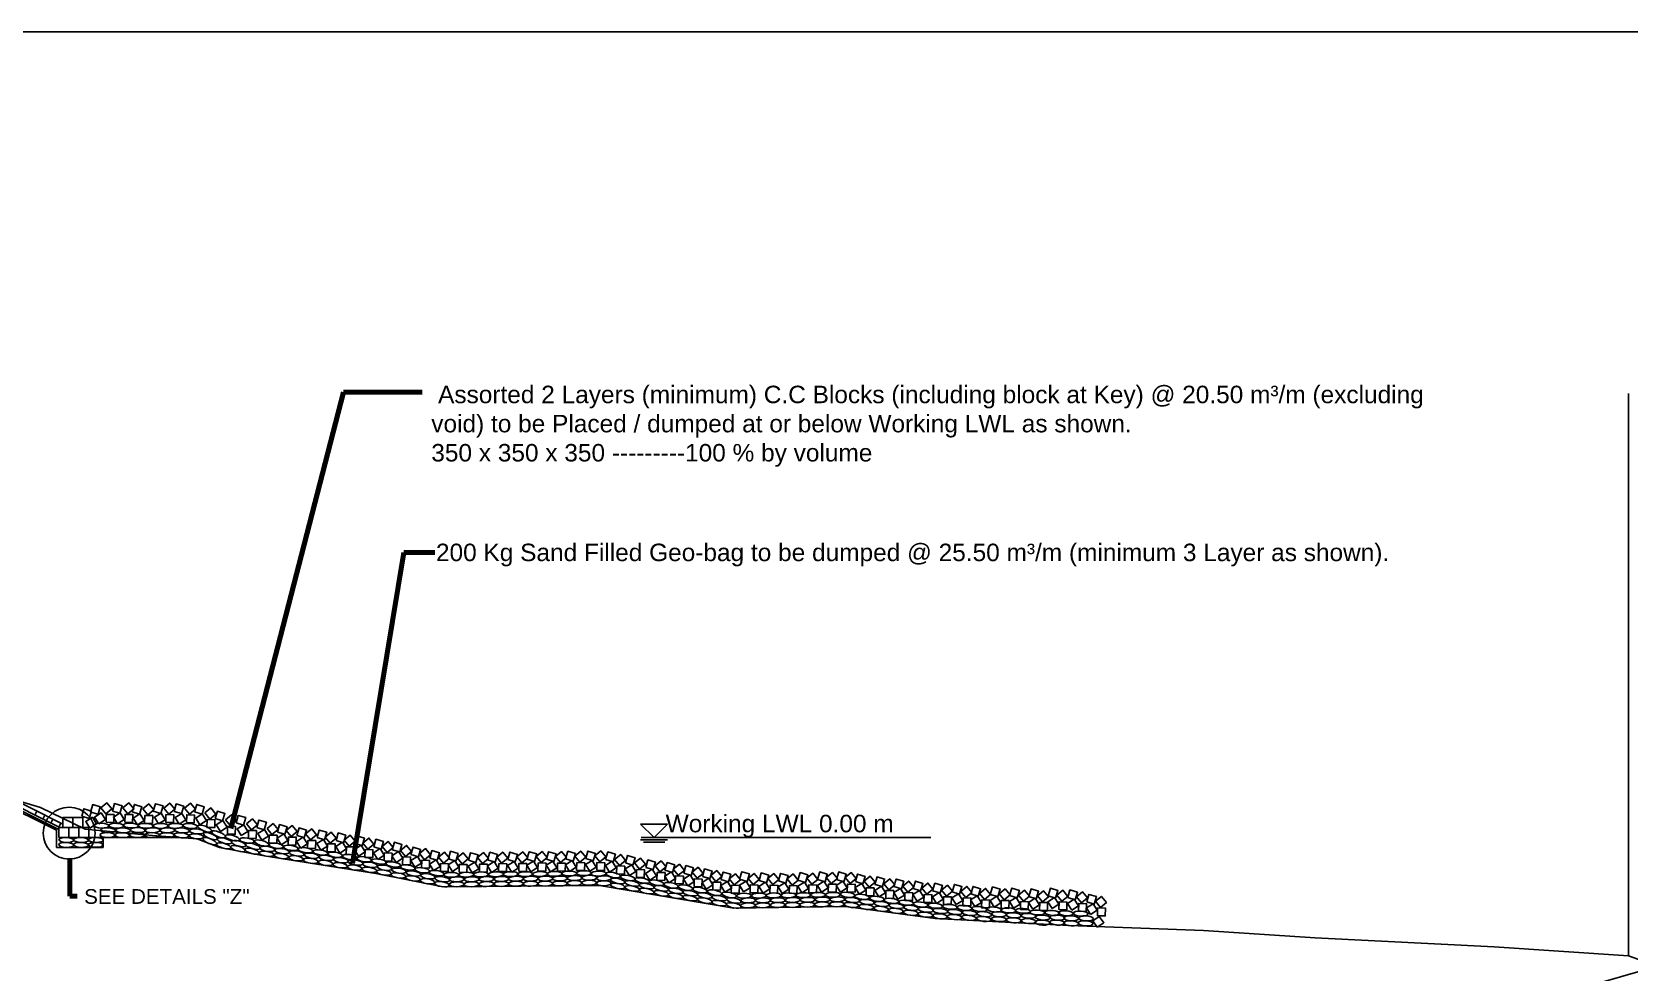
# Model space of a CAD drawing. Header units: inches. Extents: x 89000 to 1304432, y -10828 to 220529.
# Drawn here: x 1172292 to 1179433, y 152273 to 156478 of the extents above; entities that cross this region are included whole.
import ezdxf

# ---------------------------------------------------------------- set-up
doc = ezdxf.new("R2010")
doc.units = ezdxf.units.IN
doc.header["$LTSCALE"] = 7
doc.header["$MEASUREMENT"] = 0
doc.layers.add('LINE', color=7, linetype='Continuous')
doc.styles.get("Standard").update_dxf_attribs({"font": 'arial.ttf'})
doc.dimstyles.get("Standard").update_dxf_attribs({"dimtxt": 0.18, "dimasz": 0.18, "dimexe": 0.18, "dimexo": 0.0625, "dimgap": 0.09, "dimtad": 0, "dimtih": 1, "dimtoh": 1, "dimdec": 4, "dimzin": 0, "dimdsep": 46, "dimtxsty": 'Standard', "dimcen": 0.09, "dimadec": 0, "dimazin": 0, "dimtfac": 1, "dimtdec": 4, "dimtofl": 0, "dimtmove": 0, "dimatfit": 3, "dimfxl": 1, "dimtolj": 1, "dimtzin": 0, "dimarcsym": 0})

msp = doc.modelspace()

# ---------------------------------------------------------------- linework, layer by layer
at = {"color": 0, "linetype": 'Continuous', "lineweight": -3, "ltscale": 0.5}
for p, q in [((1179430.3462, 152346.01964), (1179430.3462, 154860.27012)), ((1172430.17293, 152935.55881), (1171912.4042, 153194.44318)), ((1172411.85285, 152911.17783), (1171905.32216, 153164.44318)), ((1172416.52992, 152920.01964), (1171907.68284, 153174.44318)), ((1172401.85285, 152907.36807), (1171907.70263, 153154.44318)), ((1172305.35059, 152975.60931), (1172314.29486, 152993.49785)), ((1172341.12767, 152957.72076), (1172350.07195, 152975.60931)), ((1172376.90476, 152939.83222), (1172385.84903, 152957.72076)), ((1172412.68185, 152921.94368), (1172421.62612, 152939.83222)), ((1175073.80523, 152875.01964), (1175013.80523, 152935.01964)), ((1175133.80523, 152935.01964), (1175013.80523, 152935.01964)), ((1175073.80523, 152875.01964), (1175133.80523, 152935.01964)), ((1172401.85285, 152830.69317), (1172611.09316, 152830.69317)), ((1172412.05067, 152875.01964), (1172954.052, 152875.01964)), ((1172611.09316, 152874.9634), (1172611.09316, 152830.69317)), ((1175013.80523, 152865.01964), (1175133.80523, 152865.01964)), ((1176311.19401, 152875.01964), (1175016.72717, 152875.01964)), ((1175025.80523, 152855.01964), (1175121.80523, 152855.01964))]:
    msp.add_line(p, q, dxfattribs=at)
at = {"color": 0, "lineweight": -3, "ltscale": 0.5}
msp.add_line((1172401.85285, 152907.36807), (1172401.85285, 152830.69317), dxfattribs=at)
at = {"color": 0, "linetype": 'Continuous', "lineweight": -3, "ltscale": 0.5}
for points in [[(1179430.3462, 150333.4981), (1179430.3462, 152136.3235), (1179306.65356, 152226.93667), (1179560.52819, 152299.41992), (1179430.3462, 152346.01964), (1179430.3462, 153412.62507)], [(1172130.3462, 153069.11964), (1172330.3462, 153009.91964), (1172530.3462, 152912.91964), (1172830.3462, 152883.91964), (1173030.3462, 152868.91964), (1173130.3462, 152829.91964), (1173330.3462, 152792.91964), (1173830.3462, 152714.01964), (1174130.3462, 152654.01964), (1174830.3462, 152661.01964), (1175430.3462, 152559.01964), (1175930.3462, 152566.01964), (1176330.3462, 152513.01964), (1176930.3462, 152481.01964), (1177530.3462, 152460.01964), (1178030.3462, 152427.01964), (1178830.3462, 152387.01964), (1179430.3462, 152346.01964)], [(1172514.6227, 152970.07709), (1172548.14724, 152960.02201), (1172558.20232, 152993.54656), (1172524.67778, 153003.60164), (1172514.6227, 152970.07709)], [(1172554.11579, 152989.07872), (1172587.64034, 152979.02364), (1172597.69542, 153012.54819), (1172564.17087, 153022.60327), (1172554.11579, 152989.07872)], [(1172590.96244, 152936.56106), (1172620.61478, 152955.15511), (1172602.02073, 152984.80745), (1172572.36839, 152966.21339), (1172590.96244, 152936.56106)], [(1172600.42135, 153007.457), (1172622.75202, 152980.50628), (1172649.70273, 153002.83696), (1172627.37206, 153029.78767), (1172600.42135, 153007.457)], [(1172623.20047, 152943.32162), (1172658.18734, 152942.36298), (1172659.14599, 152977.34985), (1172624.15912, 152978.30849), (1172623.20047, 152943.32162)], [(1172651.42121, 152993.46503), (1172684.94576, 152983.40995), (1172695.00084, 153016.9345), (1172661.47629, 153026.98958), (1172651.42121, 152993.46503)], [(1172675.096, 152936.56957), (1172704.74833, 152955.16362), (1172686.15428, 152984.81596), (1172656.50194, 152966.22191), (1172675.096, 152936.56957)], [(1172698.44604, 153007.46551), (1172720.77672, 152980.5148), (1172747.72743, 153002.84548), (1172725.39675, 153029.79619), (1172698.44604, 153007.46551)], [(1172707.33403, 152943.33014), (1172742.3209, 152942.37149), (1172743.27954, 152977.35836), (1172708.29267, 152978.31701), (1172707.33403, 152943.33014)], [(1172740.05028, 152989.36831), (1172773.57483, 152979.31323), (1172783.62991, 153012.83777), (1172750.10536, 153022.89285), (1172740.05028, 152989.36831)], [(1172763.72507, 152932.47285), (1172793.37741, 152951.0669), (1172774.78335, 152980.71924), (1172745.13102, 152962.12519), (1172763.72507, 152932.47285)], [(1172787.07511, 153003.36879), (1172809.40579, 152976.41808), (1172836.3565, 152998.74876), (1172814.02583, 153025.69947), (1172787.07511, 153003.36879)], [(1172795.9631, 152939.23342), (1172830.94997, 152938.27477), (1172831.90862, 152973.26164), (1172796.92175, 152974.22028), (1172795.9631, 152939.23342)], [(1172834.38865, 152992.954), (1172867.9132, 152982.89892), (1172877.96828, 153016.42347), (1172844.44373, 153026.47855), (1172834.38865, 152992.954)], [(1172858.06344, 152936.05855), (1172887.71578, 152954.6526), (1172869.12173, 152984.30494), (1172839.46939, 152965.71089), (1172858.06344, 152936.05855)], [(1172881.41349, 153006.95449), (1172903.74417, 152980.00378), (1172930.69488, 153002.33445), (1172908.3642, 153029.28516), (1172881.41349, 153006.95449)], [(1172890.30148, 152942.81911), (1172925.28835, 152941.86047), (1172926.24699, 152976.84734), (1172891.26012, 152977.80598), (1172890.30148, 152942.81911)], [(1172927.1536, 152991.92343), (1172960.67815, 152981.86835), (1172970.73323, 153015.3929), (1172937.20868, 153025.44798), (1172927.1536, 152991.92343)], [(1172950.82839, 152935.02798), (1172980.48073, 152953.62203), (1172961.88667, 152983.27437), (1172932.23434, 152964.68032), (1172950.82839, 152935.02798)], [(1172974.17843, 153005.92392), (1172996.50911, 152978.97321), (1173023.45982, 153001.30388), (1173001.12915, 153028.2546), (1172974.17843, 153005.92392)], [(1172983.06642, 152941.78854), (1173018.05329, 152940.8299), (1173019.01194, 152975.81677), (1172984.02507, 152976.77541), (1172983.06642, 152941.78854)], [(1173019.01944, 152989.49606), (1173052.54399, 152979.44098), (1173062.59907, 153012.96553), (1173029.07452, 153023.02061), (1173019.01944, 152989.49606)], [(1173042.69423, 152932.60061), (1173072.34657, 152951.19466), (1173053.75252, 152980.847), (1173024.10018, 152962.25295), (1173042.69423, 152932.60061)], [(1173065.23508, 152984.81856), (1173087.56576, 152957.86785), (1173114.51647, 152980.19852), (1173092.1858, 153007.14924), (1173065.23508, 152984.81856)], [(1173110.88528, 152959.45627), (1173144.40983, 152949.40119), (1173154.46491, 152982.92574), (1173120.94036, 152992.98082), (1173110.88528, 152959.45627)], [(1173157.10093, 152954.77877), (1173179.4316, 152927.82806), (1173206.38232, 152950.15873), (1173184.05164, 152977.10944), (1173157.10093, 152954.77877)], [(1173204.43694, 152940.7357), (1173237.96149, 152930.68062), (1173248.01657, 152964.20517), (1173214.49202, 152974.26025), (1173204.43694, 152940.7357)], [(1172551.46934, 152917.55942), (1172581.12168, 152936.15347), (1172562.52763, 152965.80581), (1172532.87529, 152947.21176), (1172551.46934, 152917.55942)], [(1173074.12307, 152920.68318), (1173109.10994, 152919.72454), (1173110.06859, 152954.71141), (1173075.08172, 152955.67005), (1173074.12307, 152920.68318)], [(1173134.56007, 152902.56082), (1173164.21241, 152921.15487), (1173145.61836, 152950.80721), (1173115.96602, 152932.21315), (1173134.56007, 152902.56082)], [(1173165.98891, 152890.64339), (1173200.97578, 152889.68475), (1173201.93443, 152924.67162), (1173166.94756, 152925.63026), (1173165.98891, 152890.64339)], [(1173228.11173, 152883.84024), (1173257.76407, 152902.43429), (1173239.17002, 152932.08663), (1173209.51768, 152913.49258), (1173228.11173, 152883.84024)], [(1173250.65259, 152936.0582), (1173272.98326, 152909.10748), (1173299.93398, 152931.43816), (1173277.6033, 152958.38887), (1173250.65259, 152936.0582)], [(1173259.54057, 152871.92282), (1173294.52744, 152870.96418), (1173295.48609, 152905.95104), (1173260.49922, 152906.90969), (1173259.54057, 152871.92282)], [(1173296.79729, 152919.73254), (1173330.32184, 152909.67746), (1173340.37692, 152943.20201), (1173306.85237, 152953.25709), (1173296.79729, 152919.73254)], [(1173320.47208, 152862.83709), (1173350.12442, 152881.43114), (1173331.53037, 152911.08348), (1173301.87803, 152892.48943), (1173320.47208, 152862.83709)], [(1173343.01294, 152915.05504), (1173365.34361, 152888.10433), (1173392.29432, 152910.43501), (1173369.96365, 152937.38572), (1173343.01294, 152915.05504)], [(1173389.24755, 152899.60665), (1173422.7721, 152889.55157), (1173432.82718, 152923.07612), (1173399.30263, 152933.1312), (1173389.24755, 152899.60665)], [(1173428.78735, 152906.29095), (1173451.11803, 152879.34024), (1173478.06874, 152901.67092), (1173455.73807, 152928.62163), (1173428.78735, 152906.29095)], [(1173476.25824, 152884.65915), (1173509.78279, 152874.60407), (1173519.83787, 152908.12862), (1173486.31332, 152918.1837), (1173476.25824, 152884.65915)], [(1173515.79804, 152891.34345), (1173538.12872, 152864.39274), (1173565.07943, 152886.72341), (1173542.74875, 152913.67413), (1173515.79804, 152891.34345)], [(1173566.5956, 152874.95818), (1173600.12015, 152864.9031), (1173610.17523, 152898.42765), (1173576.65068, 152908.48273), (1173566.5956, 152874.95818)], [(1173351.90092, 152850.91967), (1173386.88779, 152849.96102), (1173387.84644, 152884.94789), (1173352.85957, 152885.90653), (1173351.90092, 152850.91967)], [(1173407.03322, 152843.10298), (1173436.68555, 152861.69703), (1173418.0915, 152891.34937), (1173388.43916, 152872.75532), (1173407.03322, 152843.10298)], [(1173437.67534, 152842.15558), (1173472.66221, 152841.19693), (1173473.62086, 152876.1838), (1173438.63399, 152877.14244), (1173437.67534, 152842.15558)], [(1173494.0439, 152828.15548), (1173523.69624, 152846.74953), (1173505.10219, 152876.40187), (1173475.44985, 152857.80782), (1173494.0439, 152828.15548)], [(1173524.68603, 152827.20808), (1173559.6729, 152826.24943), (1173560.63154, 152861.2363), (1173525.64467, 152862.19494), (1173524.68603, 152827.20808)], [(1173584.38127, 152818.45451), (1173614.03361, 152837.04856), (1173595.43956, 152866.7009), (1173565.78722, 152848.10685), (1173584.38127, 152818.45451)], [(1173603.68535, 152876.26819), (1173626.01603, 152849.31748), (1173652.96674, 152871.64816), (1173630.63606, 152898.59887), (1173603.68535, 152876.26819)], [(1173612.57334, 152812.13282), (1173647.56021, 152811.17417), (1173648.51885, 152846.16104), (1173613.53199, 152847.11969), (1173612.57334, 152812.13282)], [(1173669.32402, 152805.50001), (1173698.97636, 152824.09406), (1173680.38231, 152853.7464), (1173650.72997, 152835.15235), (1173669.32402, 152805.50001)], [(1173651.53835, 152862.00368), (1173685.0629, 152851.9486), (1173695.11798, 152885.47315), (1173661.59343, 152895.52823), (1173651.53835, 152862.00368)], [(1173688.6281, 152863.31369), (1173710.95878, 152836.36298), (1173737.90949, 152858.69366), (1173715.57881, 152885.64437), (1173688.6281, 152863.31369)], [(1173697.51609, 152799.17832), (1173732.50296, 152798.21967), (1173733.4616, 152833.20654), (1173698.47473, 152834.16519), (1173697.51609, 152799.17832)], [(1173752.67086, 152792.43479), (1173782.3232, 152811.02884), (1173763.72915, 152840.68118), (1173734.07681, 152822.08713), (1173752.67086, 152792.43479)], [(1173734.8852, 152848.93846), (1173768.40974, 152838.88338), (1173778.46482, 152872.40792), (1173744.94028, 152882.463), (1173734.8852, 152848.93846)], [(1173771.97494, 152850.24847), (1173794.30562, 152823.29776), (1173821.25633, 152845.62844), (1173798.92566, 152872.57915), (1173771.97494, 152850.24847)], [(1173820.21006, 152833.8121), (1173853.73461, 152823.75702), (1173863.78969, 152857.28156), (1173830.26514, 152867.33664), (1173820.21006, 152833.8121)], [(1173857.29981, 152835.12211), (1173879.63049, 152808.1714), (1173906.5812, 152830.50208), (1173884.25052, 152857.45279), (1173857.29981, 152835.12211)], [(1173902.72524, 152820.6617), (1173936.24978, 152810.60662), (1173946.30486, 152844.13117), (1173912.78032, 152854.18625), (1173902.72524, 152820.6617)], [(1173940.28701, 152817.69614), (1173962.61769, 152790.74542), (1173989.5684, 152813.0761), (1173967.23773, 152840.02681), (1173940.28701, 152817.69614)], [(1173986.4542, 152798.80684), (1174019.97875, 152788.75176), (1174030.03383, 152822.27631), (1173996.50928, 152832.33139), (1173986.4542, 152798.80684)], [(1173780.86293, 152786.1131), (1173815.8498, 152785.15445), (1173816.80845, 152820.14132), (1173781.82158, 152821.09996), (1173780.86293, 152786.1131)], [(1173837.99573, 152777.30843), (1173867.64807, 152795.90248), (1173849.05402, 152825.55482), (1173819.40168, 152806.96077), (1173837.99573, 152777.30843)], [(1173866.1878, 152770.98674), (1173901.17467, 152770.02809), (1173902.13331, 152805.01496), (1173867.14644, 152805.97361), (1173866.1878, 152770.98674)], [(1173920.5109, 152764.15803), (1173950.16324, 152782.75209), (1173931.56919, 152812.40443), (1173901.91685, 152793.81037), (1173920.5109, 152764.15803)], [(1173949.175, 152753.56076), (1173984.16187, 152752.60212), (1173985.12051, 152787.58899), (1173950.13365, 152788.54763), (1173949.175, 152753.56076)], [(1174004.23986, 152742.30317), (1174033.8922, 152760.89722), (1174015.29815, 152790.54956), (1173985.64581, 152771.95551), (1174004.23986, 152742.30317)], [(1174025.43206, 152802.97008), (1174047.76274, 152776.01937), (1174074.71345, 152798.35005), (1174052.38277, 152825.30076), (1174025.43206, 152802.97008)], [(1174034.32005, 152738.83471), (1174069.30692, 152737.87606), (1174070.26556, 152772.86293), (1174035.27869, 152773.82157), (1174034.32005, 152738.83471)], [(1174088.23855, 152726.9213), (1174117.89089, 152745.51535), (1174099.29684, 152775.16769), (1174069.6445, 152756.57364), (1174088.23855, 152726.9213)], [(1174070.45289, 152783.42497), (1174103.97744, 152773.36989), (1174114.03252, 152806.89444), (1174080.50797, 152816.94952), (1174070.45289, 152783.42497)], [(1174109.43075, 152787.58821), (1174131.76143, 152760.6375), (1174158.71214, 152782.96817), (1174136.38146, 152809.91888), (1174109.43075, 152787.58821)], [(1174118.31874, 152723.45283), (1174153.30561, 152722.49419), (1174154.26425, 152757.48106), (1174119.27738, 152758.4397), (1174118.31874, 152723.45283)], [(1174171.76522, 152723.65925), (1174201.41755, 152742.2533), (1174182.8235, 152771.90564), (1174153.17116, 152753.31159), (1174171.76522, 152723.65925)], [(1174153.97955, 152780.16292), (1174187.5041, 152770.10784), (1174197.55918, 152803.63239), (1174164.03463, 152813.68747), (1174153.97955, 152780.16292)], [(1174192.95741, 152784.32616), (1174215.28809, 152757.37545), (1174242.2388, 152779.70613), (1174219.90813, 152806.65684), (1174192.95741, 152784.32616)], [(1174261.13605, 152717.21181), (1174290.78839, 152735.80586), (1174272.19433, 152765.4582), (1174242.54199, 152746.86415), (1174261.13605, 152717.21181)], [(1174243.35038, 152773.71548), (1174276.87493, 152763.6604), (1174286.93001, 152797.18495), (1174253.40546, 152807.24003), (1174243.35038, 152773.71548)], [(1174283.65442, 152785.77407), (1174305.9851, 152758.82336), (1174332.93581, 152781.15403), (1174310.60514, 152808.10474), (1174283.65442, 152785.77407)], [(1174347.44993, 152719.17926), (1174377.10227, 152737.77331), (1174358.50821, 152767.42565), (1174328.85588, 152748.8316), (1174347.44993, 152719.17926)], [(1174329.66426, 152775.68293), (1174363.18881, 152765.62785), (1174373.24389, 152799.1524), (1174339.71934, 152809.20748), (1174329.66426, 152775.68293)], [(1174369.9683, 152787.74152), (1174392.29898, 152760.7908), (1174419.24969, 152783.12148), (1174396.91902, 152810.07219), (1174369.9683, 152787.74152)], [(1174378.85629, 152723.60614), (1174413.84316, 152722.6475), (1174414.80181, 152757.63437), (1174379.81494, 152758.59301), (1174378.85629, 152723.60614)], [(1174437.04554, 152719.84359), (1174466.69787, 152738.43764), (1174448.10382, 152768.08998), (1174418.45148, 152749.49593), (1174437.04554, 152719.84359)], [(1174419.25987, 152776.34726), (1174452.78442, 152766.29218), (1174462.8395, 152799.81673), (1174429.31495, 152809.87181), (1174419.25987, 152776.34726)], [(1174459.56391, 152788.40585), (1174481.89459, 152761.45514), (1174508.8453, 152783.78581), (1174486.51462, 152810.73653), (1174459.56391, 152788.40585)], [(1174468.4519, 152724.27047), (1174503.43877, 152723.31183), (1174504.39741, 152758.2987), (1174469.41054, 152759.25734), (1174468.4519, 152724.27047)], [(1174523.35942, 152721.81104), (1174553.01176, 152740.40509), (1174534.4177, 152770.05743), (1174504.76536, 152751.46338), (1174523.35942, 152721.81104)], [(1174505.57375, 152778.31471), (1174539.0983, 152768.25963), (1174549.15338, 152801.78418), (1174515.62883, 152811.83926), (1174505.57375, 152778.31471)], [(1174545.87779, 152790.3733), (1174568.20847, 152763.42259), (1174595.15918, 152785.75326), (1174572.82851, 152812.70397), (1174545.87779, 152790.3733)], [(1174554.76578, 152726.23792), (1174589.75265, 152725.27928), (1174590.71129, 152760.26615), (1174555.72443, 152761.22479), (1174554.76578, 152726.23792)], [(1174609.94303, 152721.47036), (1174639.59537, 152740.06441), (1174621.00132, 152769.71675), (1174591.34898, 152751.1227), (1174609.94303, 152721.47036)], [(1174592.15736, 152777.97403), (1174625.68191, 152767.91895), (1174635.73699, 152801.44349), (1174602.21244, 152811.49857), (1174592.15736, 152777.97403)], [(1174632.46141, 152790.03261), (1174654.79208, 152763.0819), (1174681.74279, 152785.41258), (1174659.41212, 152812.36329), (1174632.46141, 152790.03261)], [(1174641.34939, 152725.89724), (1174676.33626, 152724.93859), (1174677.29491, 152759.92546), (1174642.30804, 152760.88411), (1174641.34939, 152725.89724)], [(1174696.25691, 152723.43781), (1174725.90925, 152742.03186), (1174707.3152, 152771.6842), (1174677.66286, 152753.09015), (1174696.25691, 152723.43781)], [(1174678.47125, 152779.94147), (1174711.9958, 152769.88639), (1174722.05088, 152803.41094), (1174688.52633, 152813.46602), (1174678.47125, 152779.94147)], [(1174718.77529, 152792.00006), (1174741.10596, 152765.04935), (1174768.05668, 152787.38003), (1174745.726, 152814.33074), (1174718.77529, 152792.00006)], [(1174727.66328, 152727.86469), (1174762.65014, 152726.90604), (1174763.60879, 152761.89291), (1174728.62192, 152762.85156), (1174727.66328, 152727.86469)], [(1174785.85252, 152724.10214), (1174815.50486, 152742.69619), (1174796.9108, 152772.34853), (1174767.25847, 152753.75448), (1174785.85252, 152724.10214)], [(1174768.06685, 152780.60581), (1174801.5914, 152770.55073), (1174811.64648, 152804.07528), (1174778.12193, 152814.13036), (1174768.06685, 152780.60581)], [(1174808.37089, 152792.6644), (1174830.70157, 152765.71368), (1174857.65228, 152788.04436), (1174835.32161, 152814.99507), (1174808.37089, 152792.6644)], [(1174817.25888, 152728.52902), (1174852.24575, 152727.57038), (1174853.2044, 152762.55725), (1174818.21753, 152763.51589), (1174817.25888, 152728.52902)], [(1174874.95362, 152720.49941), (1174904.60596, 152739.09346), (1174886.01191, 152768.7458), (1174856.35957, 152750.15175), (1174874.95362, 152720.49941)], [(1174857.16795, 152777.00308), (1174890.6925, 152766.948), (1174900.74758, 152800.47255), (1174867.22303, 152810.52763), (1174857.16795, 152777.00308)], [(1174897.472, 152776.98443), (1174919.80267, 152750.03371), (1174946.75338, 152772.36439), (1174924.42271, 152799.3151), (1174897.472, 152776.98443)], [(1174945.52729, 152761.21238), (1174979.05184, 152751.1573), (1174989.10692, 152784.68185), (1174955.58237, 152794.73693), (1174945.52729, 152761.21238)], [(1174985.83134, 152761.19373), (1175008.16201, 152734.24302), (1175035.11272, 152756.5737), (1175012.78205, 152783.52441), (1174985.83134, 152761.19373)], [(1175036.49403, 152741.60603), (1175070.01858, 152731.55095), (1175080.07366, 152765.0755), (1175046.54911, 152775.13058), (1175036.49403, 152741.60603)], [(1175077.94443, 152748.48623), (1175100.27511, 152721.53552), (1175127.22582, 152743.86619), (1175104.89514, 152770.81691), (1175077.94443, 152748.48623)], [(1175122.35836, 152729.47769), (1175155.88291, 152719.42261), (1175165.93799, 152752.94716), (1175132.41344, 152763.00224), (1175122.35836, 152729.47769)], [(1174201.8454, 152720.19079), (1174236.83227, 152719.23214), (1174237.79092, 152754.21901), (1174202.80405, 152755.17765), (1174201.8454, 152720.19079)], [(1174292.54241, 152721.63869), (1174327.52928, 152720.68005), (1174328.48792, 152755.66692), (1174293.50106, 152756.62556), (1174292.54241, 152721.63869)], [(1174906.35998, 152712.84905), (1174941.34685, 152711.89041), (1174942.3055, 152746.87728), (1174907.31863, 152747.83592), (1174906.35998, 152712.84905)], [(1174963.31296, 152704.70872), (1174992.9653, 152723.30277), (1174974.37125, 152752.95511), (1174944.71891, 152734.36106), (1174963.31296, 152704.70872)], [(1174994.71932, 152697.05836), (1175029.70619, 152696.09971), (1175030.66484, 152731.08658), (1174995.67797, 152732.04523), (1174994.71932, 152697.05836)], [(1175054.2797, 152685.10236), (1175083.93204, 152703.69642), (1175065.33799, 152733.34876), (1175035.68565, 152714.7547), (1175054.2797, 152685.10236)], [(1175086.83242, 152684.35085), (1175121.81929, 152683.39221), (1175122.77793, 152718.37908), (1175087.79106, 152719.33772), (1175086.83242, 152684.35085)], [(1175140.14403, 152672.97402), (1175169.79637, 152691.56808), (1175151.20232, 152721.22041), (1175121.54998, 152702.62636), (1175140.14403, 152672.97402)], [(1175159.89766, 152733.00215), (1175182.22834, 152706.05144), (1175209.17905, 152728.38212), (1175186.84838, 152755.33283), (1175159.89766, 152733.00215)], [(1175168.78565, 152668.86678), (1175203.77252, 152667.90813), (1175204.73116, 152702.895), (1175169.7443, 152703.85365), (1175168.78565, 152668.86678)], [(1175224.14272, 152659.55108), (1175253.79506, 152678.14513), (1175235.20101, 152707.79747), (1175205.54867, 152689.20342), (1175224.14272, 152659.55108)], [(1175206.35706, 152716.05475), (1175239.8816, 152705.99967), (1175249.93668, 152739.52422), (1175216.41214, 152749.5793), (1175206.35706, 152716.05475)], [(1175243.89636, 152719.57921), (1175266.22703, 152692.6285), (1175293.17774, 152714.95918), (1175270.84707, 152741.90989), (1175243.89636, 152719.57921)], [(1175252.78434, 152655.44384), (1175287.77121, 152654.48519), (1175288.72986, 152689.47206), (1175253.74299, 152690.4307), (1175252.78434, 152655.44384)], [(1175307.37717, 152644.80799), (1175337.02951, 152663.40204), (1175318.43546, 152693.05438), (1175288.78312, 152674.46033), (1175307.37717, 152644.80799)], [(1175289.59151, 152701.31166), (1175323.11606, 152691.25658), (1175333.17114, 152724.78113), (1175299.64659, 152734.83621), (1175289.59151, 152701.31166)], [(1175327.13081, 152704.83612), (1175349.46149, 152677.88541), (1175376.4122, 152700.21609), (1175354.08152, 152727.1668), (1175327.13081, 152704.83612)], [(1175372.75853, 152687.2329), (1175406.28308, 152677.17782), (1175416.33816, 152710.70237), (1175382.81361, 152720.75745), (1175372.75853, 152687.2329)], [(1175410.29783, 152690.75736), (1175432.62851, 152663.80665), (1175459.57922, 152686.13733), (1175437.24854, 152713.08804), (1175410.29783, 152690.75736)], [(1175456.30767, 152688.62971), (1175489.83222, 152678.57463), (1175499.8873, 152712.09918), (1175466.36275, 152722.15426), (1175456.30767, 152688.62971)], [(1175493.84697, 152692.15417), (1175516.17765, 152665.20346), (1175543.12836, 152687.53413), (1175520.79768, 152714.48484), (1175493.84697, 152692.15417)], [(1175543.25092, 152683.01694), (1175576.77547, 152672.96186), (1175586.83055, 152706.48641), (1175553.306, 152716.54149), (1175543.25092, 152683.01694)], [(1175582.521, 152691.29394), (1175604.85167, 152664.34323), (1175631.80239, 152686.67391), (1175609.47171, 152713.62462), (1175582.521, 152691.29394)], [(1175629.51985, 152681.40721), (1175663.0444, 152671.35213), (1175673.09948, 152704.87668), (1175639.57493, 152714.93176), (1175629.51985, 152681.40721)], [(1175668.78992, 152689.68421), (1175691.1206, 152662.7335), (1175718.07131, 152685.06417), (1175695.74064, 152712.01489), (1175668.78992, 152689.68421)], [(1175717.15991, 152684.46485), (1175750.68446, 152674.40977), (1175760.73954, 152707.93432), (1175727.21499, 152717.9894), (1175717.15991, 152684.46485)], [(1175756.42998, 152692.74185), (1175778.76066, 152665.79113), (1175805.71137, 152688.12181), (1175783.38069, 152715.07252), (1175756.42998, 152692.74185)], [(1175804.73253, 152687.66728), (1175838.25708, 152677.6122), (1175848.31216, 152711.13674), (1175814.78761, 152721.19182), (1175804.73253, 152687.66728)], [(1175844.00261, 152695.94427), (1175866.33328, 152668.99356), (1175893.284, 152691.32424), (1175870.95332, 152718.27495), (1175844.00261, 152695.94427)], [(1175889.31564, 152687.531), (1175922.84019, 152677.47592), (1175932.89527, 152711.00047), (1175899.37072, 152721.05555), (1175889.31564, 152687.531)], [(1175928.58572, 152695.808), (1175950.91639, 152668.85729), (1175977.8671, 152691.18797), (1175955.53643, 152718.13868), (1175928.58572, 152695.808)], [(1175973.76389, 152677.73634), (1176007.28843, 152667.68126), (1176017.34351, 152701.20581), (1175983.81897, 152711.26089), (1175973.76389, 152677.73634)], [(1176013.03396, 152679.98324), (1176035.36464, 152653.03253), (1176062.31535, 152675.3632), (1176039.98467, 152702.31392), (1176013.03396, 152679.98324)], [(1176061.22412, 152665.68466), (1176094.74867, 152655.62958), (1176104.80375, 152689.15412), (1176071.2792, 152699.2092), (1176061.22412, 152665.68466)], [(1176100.4942, 152667.93155), (1176122.82487, 152640.98084), (1176149.77559, 152663.31152), (1176127.44491, 152690.26223), (1176100.4942, 152667.93155)], [(1176146.41413, 152655.89851), (1176179.93868, 152645.84343), (1176189.99376, 152679.36798), (1176156.46921, 152689.42306), (1176146.41413, 152655.89851)], [(1175336.0188, 152640.70075), (1175371.00567, 152639.7421), (1175371.96431, 152674.72897), (1175336.97744, 152675.68761), (1175336.0188, 152640.70075)], [(1175390.5442, 152630.72924), (1175420.19653, 152649.32329), (1175401.60248, 152678.97563), (1175371.95014, 152660.38157), (1175390.5442, 152630.72924)], [(1175419.18582, 152626.62199), (1175454.17269, 152625.66334), (1175455.13133, 152660.65021), (1175420.14446, 152661.60886), (1175419.18582, 152626.62199)], [(1175474.09334, 152632.12604), (1175503.74567, 152650.72009), (1175485.15162, 152680.37243), (1175455.49928, 152661.77838), (1175474.09334, 152632.12604)], [(1175502.73496, 152628.01879), (1175537.72183, 152627.06015), (1175538.68047, 152662.04702), (1175503.6936, 152663.00566), (1175502.73496, 152628.01879)], [(1175561.03659, 152626.51327), (1175590.68893, 152645.10733), (1175572.09488, 152674.75967), (1175542.44254, 152656.16561), (1175561.03659, 152626.51327)], [(1175591.40899, 152627.15857), (1175626.39585, 152626.19992), (1175627.3545, 152661.18679), (1175592.36763, 152662.14543), (1175591.40899, 152627.15857)], [(1175647.30552, 152624.90354), (1175676.95785, 152643.4976), (1175658.3638, 152673.14993), (1175628.71146, 152654.55588), (1175647.30552, 152624.90354)], [(1175677.67791, 152625.54883), (1175712.66478, 152624.59019), (1175713.62342, 152659.57706), (1175678.63656, 152660.5357), (1175677.67791, 152625.54883)], [(1175734.94557, 152627.96118), (1175764.59791, 152646.55523), (1175746.00386, 152676.20757), (1175716.35152, 152657.61352), (1175734.94557, 152627.96118)], [(1175765.31797, 152628.60647), (1175800.30484, 152627.64783), (1175801.26348, 152662.6347), (1175766.27661, 152663.59334), (1175765.31797, 152628.60647)], [(1175822.5182, 152631.16361), (1175852.17054, 152649.75766), (1175833.57649, 152679.41), (1175803.92415, 152660.81595), (1175822.5182, 152631.16361)], [(1175852.8906, 152631.8089), (1175887.87746, 152630.85025), (1175888.83611, 152665.83712), (1175853.84924, 152666.79577), (1175852.8906, 152631.8089)], [(1175907.10131, 152631.02733), (1175936.75365, 152649.62139), (1175918.15959, 152679.27373), (1175888.50726, 152660.67967), (1175907.10131, 152631.02733)], [(1175937.4737, 152631.67263), (1175972.46057, 152630.71398), (1175973.41922, 152665.70085), (1175938.43235, 152666.65949), (1175937.4737, 152631.67263)], [(1175991.54955, 152621.23268), (1176021.20189, 152639.82673), (1176002.60784, 152669.47907), (1175972.9555, 152650.88501), (1175991.54955, 152621.23268)], [(1176021.92195, 152615.84786), (1176056.90882, 152614.88922), (1176057.86746, 152649.87609), (1176022.88059, 152650.83473), (1176021.92195, 152615.84786)], [(1176079.00979, 152609.18099), (1176108.66213, 152627.77504), (1176090.06808, 152657.42738), (1176060.41574, 152638.83333), (1176079.00979, 152609.18099)], [(1176109.38218, 152603.79618), (1176144.36905, 152602.83753), (1176145.3277, 152637.8244), (1176110.34083, 152638.78305), (1176109.38218, 152603.79618)], [(1176164.19979, 152599.39485), (1176193.85213, 152617.9889), (1176175.25808, 152647.64124), (1176145.60574, 152629.04718), (1176164.19979, 152599.39485)], [(1176185.6842, 152658.14541), (1176208.01488, 152631.1947), (1176234.96559, 152653.52537), (1176212.63491, 152680.47609), (1176185.6842, 152658.14541)], [(1176194.57219, 152594.01003), (1176229.55906, 152593.05139), (1176230.5177, 152628.03826), (1176195.53083, 152628.9969), (1176194.57219, 152594.01003)], [(1176249.79439, 152590.256), (1176279.44673, 152608.85006), (1176260.85268, 152638.50239), (1176231.20034, 152619.90834), (1176249.79439, 152590.256)], [(1176232.00873, 152646.75967), (1176265.53327, 152636.70459), (1176275.58835, 152670.22914), (1176242.06381, 152680.28422), (1176232.00873, 152646.75967)], [(1176271.2788, 152649.00657), (1176293.60948, 152622.05586), (1176320.56019, 152644.38653), (1176298.22951, 152671.33724), (1176271.2788, 152649.00657)], [(1176280.16679, 152584.87119), (1176315.15366, 152583.91255), (1176316.1123, 152618.89942), (1176281.12543, 152619.85806), (1176280.16679, 152584.87119)], [(1176337.07481, 152580.69131), (1176366.72715, 152599.28536), (1176348.13309, 152628.9377), (1176318.48076, 152610.34365), (1176337.07481, 152580.69131)], [(1176319.28914, 152637.19498), (1176352.81369, 152627.1399), (1176362.86877, 152660.66444), (1176329.34422, 152670.71952), (1176319.28914, 152637.19498)], [(1176358.55922, 152639.44187), (1176380.88989, 152612.49116), (1176407.8406, 152634.82184), (1176385.50993, 152661.77255), (1176358.55922, 152639.44187)], [(1176424.35522, 152575.37664), (1176454.00756, 152593.97069), (1176435.41351, 152623.62303), (1176405.76117, 152605.02898), (1176424.35522, 152575.37664)], [(1176406.56956, 152631.88031), (1176440.09411, 152621.82523), (1176450.14919, 152655.34978), (1176416.62464, 152665.40486), (1176406.56956, 152631.88031)], [(1176445.83963, 152634.1272), (1176468.17031, 152607.17649), (1176495.12102, 152629.50717), (1176472.79035, 152656.45788), (1176445.83963, 152634.1272)], [(1176507.65711, 152566.41666), (1176537.30945, 152585.01071), (1176518.7154, 152614.66305), (1176489.06306, 152596.069), (1176507.65711, 152566.41666)], [(1176489.87145, 152622.92033), (1176523.396, 152612.86525), (1176533.45108, 152646.38979), (1176499.92653, 152656.44487), (1176489.87145, 152622.92033)], [(1176529.14152, 152625.16722), (1176551.4722, 152598.21651), (1176578.42291, 152620.54719), (1176556.09223, 152647.4979), (1176529.14152, 152625.16722)], [(1176577.37664, 152620.8166), (1176610.90119, 152610.76152), (1176620.95627, 152644.28607), (1176587.43172, 152654.34115), (1176577.37664, 152620.8166)], [(1176616.64671, 152623.0635), (1176638.97739, 152596.11279), (1176665.9281, 152618.44346), (1176643.59742, 152645.39418), (1176616.64671, 152623.0635)], [(1176663.73548, 152615.41677), (1176697.26003, 152605.36169), (1176707.31511, 152638.88623), (1176673.79056, 152648.94131), (1176663.73548, 152615.41677)], [(1176703.00555, 152617.66366), (1176725.33623, 152590.71295), (1176752.28694, 152613.04363), (1176729.95626, 152639.99434), (1176703.00555, 152617.66366)], [(1176749.39751, 152611.6948), (1176782.92206, 152601.63972), (1176792.97714, 152635.16426), (1176759.45259, 152645.21934), (1176749.39751, 152611.6948)], [(1176788.66758, 152613.94169), (1176810.99826, 152586.99098), (1176837.94897, 152609.32166), (1176815.61829, 152636.27237), (1176788.66758, 152613.94169)], [(1176835.95864, 152614.4884), (1176869.48319, 152604.43332), (1176879.53827, 152637.95787), (1176846.01372, 152648.01295), (1176835.95864, 152614.4884)], [(1176875.22872, 152616.7353), (1176897.55939, 152589.78459), (1176924.51011, 152612.11526), (1176902.17943, 152639.06597), (1176875.22872, 152616.7353)], [(1176923.48631, 152607.04446), (1176957.01086, 152596.98938), (1176967.06594, 152630.51393), (1176933.54139, 152640.56901), (1176923.48631, 152607.04446)], [(1176962.75639, 152609.29136), (1176985.08706, 152582.34065), (1177012.03778, 152604.67132), (1176989.7071, 152631.62203), (1176962.75639, 152609.29136)], [(1177008.18181, 152587.52328), (1177041.70636, 152577.4682), (1177051.76144, 152610.99275), (1177018.23689, 152621.04783), (1177008.18181, 152587.52328)], [(1176367.4472, 152575.3065), (1176402.43407, 152574.34785), (1176403.39272, 152609.33472), (1176368.40585, 152610.29336), (1176367.4472, 152575.3065)], [(1176454.72762, 152569.99183), (1176489.71449, 152569.03318), (1176490.67313, 152604.02005), (1176455.68627, 152604.9787), (1176454.72762, 152569.99183)], [(1176538.02951, 152561.03185), (1176573.01638, 152560.0732), (1176573.97502, 152595.06007), (1176538.98815, 152596.01871), (1176538.02951, 152561.03185)], [(1176595.1623, 152564.31293), (1176624.81464, 152582.90699), (1176606.22059, 152612.55933), (1176576.56825, 152593.96527), (1176595.1623, 152564.31293)], [(1176625.5347, 152558.92812), (1176660.52157, 152557.96948), (1176661.48021, 152592.95635), (1176626.49335, 152593.91499), (1176625.5347, 152558.92812)], [(1176681.52114, 152558.9131), (1176711.17348, 152577.50715), (1176692.57943, 152607.15949), (1176662.92709, 152588.56544), (1176681.52114, 152558.9131)], [(1176711.89354, 152553.52829), (1176746.88041, 152552.56964), (1176747.83905, 152587.55651), (1176712.85218, 152588.51515), (1176711.89354, 152553.52829)], [(1176767.18317, 152555.19113), (1176796.83551, 152573.78518), (1176778.24146, 152603.43752), (1176748.58912, 152584.84347), (1176767.18317, 152555.19113)], [(1176797.55557, 152549.80632), (1176832.54244, 152548.84767), (1176833.50108, 152583.83454), (1176798.51421, 152584.79318), (1176797.55557, 152549.80632)], [(1176853.74431, 152557.98473), (1176883.39665, 152576.57879), (1176864.80259, 152606.23112), (1176835.15026, 152587.63707), (1176853.74431, 152557.98473)], [(1176884.1167, 152552.59992), (1176919.10357, 152551.64128), (1176920.06222, 152586.62815), (1176885.07535, 152587.58679), (1176884.1167, 152552.59992)], [(1176941.27198, 152550.54079), (1176970.92432, 152569.13485), (1176952.33027, 152598.78718), (1176922.67793, 152580.19313), (1176941.27198, 152550.54079)], [(1176971.64437, 152545.15598), (1177006.63124, 152544.19734), (1177007.58989, 152579.18421), (1176972.60302, 152580.14285), (1176971.64437, 152545.15598)], [(1177025.96747, 152531.01961), (1177055.61981, 152549.61367), (1177037.02576, 152579.266), (1177007.37342, 152560.67195), (1177025.96747, 152531.01961)], [(1177047.45188, 152589.77018), (1177069.78256, 152562.81947), (1177096.73327, 152585.15014), (1177074.4026, 152612.10085), (1177047.45188, 152589.77018)], [(1177056.33987, 152525.6348), (1177091.32674, 152524.67616), (1177092.28538, 152559.66303), (1177057.29852, 152560.62167), (1177056.33987, 152525.6348)], [(1177055.70491, 152473.83757), (1177084.33357, 152493.97212), (1177064.19902, 152522.60078), (1177035.57036, 152502.46623), (1177055.70491, 152473.83757)]]:
    msp.add_lwpolyline(points, dxfattribs=at)
for points in [[(1172411.85285, 152875.01964), (1172456.85285, 152875.01964), (1172456.85285, 152920.01964), (1172411.85285, 152920.01964)], [(1172430.17293, 152920.01964), (1172475.17293, 152920.01964), (1172475.17293, 152965.01964), (1172430.17293, 152965.01964)], [(1172456.85285, 152875.01964), (1172501.85285, 152875.01964), (1172501.85285, 152920.01964), (1172456.85285, 152920.01964)], [(1172475.17293, 152920.01964), (1172520.17293, 152920.01964), (1172520.17293, 152965.01964), (1172475.17293, 152965.01964)], [(1172501.85285, 152875.01964), (1172546.85285, 152875.01964), (1172546.85285, 152920.01964), (1172501.85285, 152920.01964)]]:
    msp.add_lwpolyline(points, close=True, dxfattribs=at)
msp.add_circle((1172458.27148, 152894.815), 116.13597, dxfattribs=at)
for centre, major_axis in [((1172602.84578, 152928.25076), (33.26605, -0.78676)), ((1172631.95778, 152907.69433), (33.24693, -1.37489)), ((1172669.16729, 152928.0891), (33.24693, -1.37489)), ((1172698.74042, 152907.30326), (33.24693, -1.37489)), ((1172734.77615, 152928.79527), (33.24693, -1.37489)), ((1172764.83448, 152908.29007), (33.24693, -1.37489)), ((1172800.84244, 152927.38802), (33.24693, -1.37489)), ((1172830.93437, 152907.54964), (33.27479, 0.19262)), ((1172867.43352, 152927.09139), (33.27479, 0.19262)), ((1172897.66222, 152907.51782), (33.27479, 0.19262)), ((1172934.16137, 152927.05957), (33.27479, 0.19262)), ((1172963.33639, 152907.07331), (33.12206, -3.19036)), ((1172999.83554, 152926.61506), (33.12206, -3.19036)), ((1173029.50423, 152902.3875), (33.12206, -3.19036)), ((1173064.03601, 152915.28881), (30.9951, -12.1059)), ((1173125.65129, 152889.61592), (30.81273, -12.56284)), ((1172445.60676, 152842.1667), (33.24721, -1.36831)), ((1172445.65808, 152864.17546), (33.24721, -1.36831)), ((1172511.69675, 152841.94328), (33.24721, -1.36831)), ((1172511.74807, 152863.95204), (33.24721, -1.36831)), ((1172577.36303, 152842.30976), (-33.26735, 0.72971)), ((1172577.86347, 152864.31852), (-33.26735, 0.72971)), ((1172629.73997, 152886.05029), (33.26605, -0.78676)), ((1172696.06757, 152885.69051), (33.26605, -0.78676)), ((1172762.12571, 152886.12982), (33.26605, -0.78676)), ((1172828.36062, 152885.86372), (33.27479, 0.19262)), ((1172895.08847, 152885.8319), (33.27479, 0.19262)), ((1172960.9631, 152885.20131), (33.12206, -3.19036)), ((1173027.37544, 152880.46093), (33.12206, -3.19036)), ((1173086.92972, 152858.95266), (30.81273, -12.56284)), ((1173090.2751, 152881.36029), (30.81273, -12.56284)), ((1173149.57785, 152837.79112), (32.05124, -8.94244)), ((1173152.92322, 152860.19875), (32.05124, -8.94244)), ((1173188.29942, 152873.99925), (32.05124, -8.94244)), ((1173213.12117, 152825.45637), (32.05124, -8.94244)), ((1173216.46654, 152847.864), (32.05124, -8.94244)), ((1173253.34372, 152861.94545), (32.86135, -5.23268)), ((1173276.474, 152814.1737), (32.05124, -8.94244)), ((1173279.75069, 152836.08915), (32.05124, -8.94244)), ((1173318.94892, 152850.55427), (32.05124, -8.94244)), ((1173344.5822, 152824.13245), (32.90626, -4.94236)), ((1173383.78043, 152838.59756), (32.90626, -4.94236)), ((1173449.48013, 152828.78208), (32.90626, -4.94236)), ((1173515.22268, 152818.46613), (32.90626, -4.94236)), ((1173341.30551, 152802.21699), (32.90626, -4.94236)), ((1173407.00521, 152792.40151), (32.90626, -4.94236)), ((1173410.28191, 152814.31697), (32.90626, -4.94236)), ((1173472.74777, 152782.08555), (32.90626, -4.94236)), ((1173476.02446, 152804.00101), (32.90626, -4.94236)), ((1173538.65204, 152771.14783), (32.90626, -4.94236)), ((1173542.23046, 152793.85043), (32.90626, -4.94236)), ((1173581.42868, 152808.31554), (32.90626, -4.94236)), ((1173604.84278, 152761.20186), (32.90626, -4.94236)), ((1173608.42119, 152783.90446), (32.90626, -4.94236)), ((1173647.61942, 152798.36958), (32.90626, -4.94236)), ((1173670.25073, 152750.8119), (32.90626, -4.94236)), ((1173673.82915, 152773.5145), (32.90626, -4.94236)), ((1173713.02737, 152787.97962), (32.90626, -4.94236)), ((1173738.67005, 152763.12454), (32.90626, -4.94236)), ((1173777.86828, 152777.58966), (32.90626, -4.94236)), ((1173804.07097, 152753.32657), (32.90626, -4.94236)), ((1173843.26919, 152767.79169), (32.90626, -4.94236)), ((1173907.55155, 152754.54889), (32.90626, -4.94236)), ((1173735.09164, 152740.42194), (32.90626, -4.94236)), ((1173800.49255, 152730.62397), (32.90626, -4.94236)), ((1173865.60172, 152718.37178), (32.90626, -4.94236)), ((1173868.35333, 152740.08377), (32.90626, -4.94236)), ((1173930.26975, 152705.43162), (32.90626, -4.94236)), ((1173933.1056, 152726.81541), (32.90626, -4.94236)), ((1173972.30382, 152741.28053), (32.90626, -4.94236)), ((1173994.84591, 152692.43676), (32.90626, -4.94236)), ((1173998.19305, 152714.23822), (32.90626, -4.94236)), ((1174037.39127, 152728.70333), (32.90626, -4.94236)), ((1174060.52477, 152679.34157), (32.90626, -4.94236)), ((1174062.74279, 152701.62102), (32.90626, -4.94236)), ((1174101.94102, 152716.08613), (32.90626, -4.94236)), ((1174127.0231, 152688.5758), (32.90626, -4.94236)), ((1174167.08042, 152708.19206), (33.27188, 0.48071)), ((1174191.66178, 152688.28914), (33.27148, 0.50732)), ((1174233.8385, 152708.97691), (33.27148, 0.50732)), ((1174257.90711, 152688.42359), (33.27148, 0.50732)), ((1174300.19917, 152710.10094), (33.27148, 0.50732)), ((1174324.26779, 152689.54762), (33.27148, 0.50732)), ((1174367.12221, 152710.6629), (33.27148, 0.50732)), ((1174391.19082, 152690.10958), (33.27148, 0.50732)), ((1174432.58182, 152711.41656), (33.27148, 0.50732)), ((1174456.65043, 152690.86324), (33.27148, 0.50732)), ((1174498.08106, 152711.41656), (33.27148, 0.50732)), ((1174522.14967, 152690.86324), (33.27148, 0.50732)), ((1174563.58029, 152711.97596), (33.27148, 0.50732)), ((1174587.6489, 152691.42264), (33.27148, 0.50732)), ((1174629.07953, 152712.53535), (33.27148, 0.50732)), ((1174653.14814, 152691.98203), (33.27148, 0.50732)), ((1174694.57847, 152714.21368), (33.27148, 0.50732)), ((1174718.64709, 152693.66036), (33.27148, 0.50732)), ((1174760.07771, 152715.892), (33.27148, 0.50732)), ((1174784.14632, 152695.33868), (33.27148, 0.50732)), ((1174825.57695, 152713.65428), (33.27148, 0.50732)), ((1174849.64556, 152693.10096), (33.27148, 0.50732)), ((1174890.90537, 152707.60838), (32.61733, -6.58473)), ((1174911.43753, 152680.67866), (32.61733, -6.58473)), ((1174955.70811, 152694.63934), (32.61733, -6.58473)), ((1175020.57015, 152682.77145), (32.61733, -6.58473)), ((1175085.21147, 152672.68976), (32.61733, -6.58473)), ((1174124.80508, 152666.29636), (32.90626, -4.94236)), ((1174190.97293, 152666.25176), (33.27148, 0.50732)), ((1174257.30014, 152665.97864), (33.27148, 0.50732)), ((1174323.66082, 152667.10268), (33.27148, 0.50732)), ((1174390.58385, 152667.66463), (33.27148, 0.50732)), ((1174456.04346, 152668.41829), (33.27148, 0.50732)), ((1174521.5427, 152668.41829), (33.27148, 0.50732)), ((1174587.04194, 152668.97769), (33.27148, 0.50732)), ((1174652.54117, 152669.53709), (33.27148, 0.50732)), ((1174718.04012, 152671.21541), (33.27148, 0.50732)), ((1174783.53935, 152672.89373), (33.27148, 0.50732)), ((1174849.03859, 152670.65601), (33.27148, 0.50732)), ((1174910.98142, 152658.4382), (32.61733, -6.58473)), ((1174976.08032, 152647.5415), (32.61733, -6.58473)), ((1174976.53643, 152669.78196), (32.61733, -6.58473)), ((1175040.94236, 152635.67361), (32.61733, -6.58473)), ((1175041.39846, 152657.91408), (32.61733, -6.58473)), ((1175105.58368, 152625.59192), (32.61733, -6.58473)), ((1175106.03978, 152647.83238), (32.61733, -6.58473)), ((1175149.76914, 152661.4306), (32.61733, -6.58473)), ((1175170.14135, 152614.33277), (32.61733, -6.58473)), ((1175170.59746, 152636.57323), (32.61733, -6.58473)), ((1175214.26518, 152651.00793), (32.61733, -6.58473)), ((1175234.63738, 152603.91009), (32.61733, -6.58473)), ((1175235.09349, 152626.15055), (32.61733, -6.58473)), ((1175279.54047, 152640.29859), (32.61733, -6.58473)), ((1175300.36878, 152615.44121), (32.61733, -6.58473)), ((1175344.32855, 152628.61564), (32.61733, -6.58473)), ((1175365.15686, 152603.75826), (32.61733, -6.58473)), ((1175410.09106, 152618.3931), (32.61733, -6.58473)), ((1175475.46526, 152614.71247), (33.27148, 0.50732)), ((1175542.42117, 152615.3019), (33.27148, 0.50732)), ((1175608.89455, 152616.09966), (33.27148, 0.50732)), ((1175674.95878, 152616.68641), (33.27148, 0.50732)), ((1175741.1501, 152617.4485), (33.27148, 0.50732)), ((1175806.97836, 152618.74865), (33.27148, 0.50732)), ((1175873.32671, 152619.00861), (33.27148, 0.50732)), ((1175938.91635, 152619.03365), (33.06031, -3.77686)), ((1176004.35101, 152609.85771), (33.06031, -3.77686)), ((1176069.90455, 152601.17163), (33.06031, -3.77686)), ((1175299.91268, 152593.20075), (32.61733, -6.58473)), ((1175364.70075, 152581.5178), (32.61733, -6.58473)), ((1175430.46326, 152571.29526), (32.61733, -6.58473)), ((1175430.91937, 152593.53572), (32.61733, -6.58473)), ((1175493.90033, 152571.47176), (33.27148, 0.50732)), ((1175494.74034, 152593.71784), (33.27148, 0.50732)), ((1175559.84511, 152571.89147), (33.27148, 0.50732)), ((1175561.10542, 152594.13755), (33.27148, 0.50732)), ((1175625.92431, 152573.26127), (33.27148, 0.50732)), ((1175627.09892, 152594.9739), (33.27148, 0.50732)), ((1175692.28235, 152573.84815), (33.27148, 0.50732)), ((1175693.45666, 152595.85409), (33.27148, 0.50732)), ((1175758.34658, 152574.72834), (33.27148, 0.50732)), ((1175760.40405, 152596.64788), (33.27148, 0.50732)), ((1175824.67116, 152576.10721), (33.27148, 0.50732)), ((1175827.01303, 152597.9479), (33.27148, 0.50732)), ((1175890.75946, 152576.62725), (33.27148, 0.50732)), ((1175893.62172, 152598.72802), (33.27148, 0.50732)), ((1175956.69191, 152573.70667), (33.06031, -3.77686)), ((1175959.96097, 152595.75773), (33.06031, -3.77686)), ((1176023.09544, 152564.72307), (33.06031, -3.77686)), ((1176025.59229, 152586.67571), (33.06031, -3.77686)), ((1176088.98386, 152556.32097), (33.06031, -3.77686)), ((1176091.64977, 152578.15476), (33.06031, -3.77686)), ((1176134.73342, 152592.12362), (33.06031, -3.77686)), ((1176154.94654, 152547.46888), (33.06031, -3.77686)), ((1176157.24851, 152569.05026), (33.06031, -3.77686)), ((1176200.64914, 152583.79948), (33.06031, -3.77686)), ((1176221.0325, 152538.60337), (33.06031, -3.77686)), ((1176223.11785, 152560.53046), (33.06031, -3.77686)), ((1176265.60803, 152575.6406), (33.06031, -3.77686)), ((1176287.00076, 152530.02964), (33.06031, -3.77686)), ((1176288.18446, 152552.27393), (33.06031, -3.77686)), ((1176330.51586, 152570.00035), (33.06031, -3.77686)), ((1176353.89884, 152546.63368), (33.06031, -3.77686)), ((1176395.82696, 152565.56875), (33.06031, -3.77686)), ((1176418.80696, 152541.79924), (33.06031, -3.77686)), ((1176462.34759, 152560.33134), (33.06031, -3.77686)), ((1176484.11806, 152537.77047), (33.06031, -3.77686)), ((1176528.11343, 152555.35532), (33.06031, -3.77686)), ((1176550.62852, 152532.28196), (33.06031, -3.77686)), ((1176595.19798, 152553.40197), (33.06031, -3.77686)), ((1176616.58841, 152531.94122), (33.21367, -2.02509)), ((1176658.22102, 152549.27491), (33.21367, -2.02509)), ((1176723.33617, 152547.07146), (33.21367, -2.02509)), ((1176787.62135, 152539.72548), (33.21367, -2.02509)), ((1176854.32578, 152538.0095), (33.21367, -2.02509)), ((1176915.22654, 152536.50602), (33.21367, -2.02509)), ((1176981.93097, 152534.79004), (33.21367, -2.02509)), ((1176352.87128, 152523.06713), (33.06031, -3.77686)), ((1176417.59742, 152519.23825), (33.06031, -3.77686)), ((1176481.69928, 152516.01528), (33.06031, -3.77686)), ((1176548.32655, 152510.70059), (33.06031, -3.77686)), ((1176615.66432, 152509.93459), (33.21367, -2.02509)), ((1176681.99339, 152504.85776), (33.21367, -2.02509)), ((1176682.00033, 152527.13353), (33.21367, -2.02509)), ((1176747.92091, 152524.97268), (33.21367, -2.02509)), ((1176748.13974, 152501.38475), (33.21367, -2.02509)), ((1176811.80894, 152494.60975), (33.21367, -2.02509)), ((1176811.82495, 152517.20314), (33.21367, -2.02509)), ((1176875.99155, 152494.77763), (33.21367, -2.02509)), ((1176877.25768, 152516.63022), (33.21367, -2.02509)), ((1176939.41413, 152491.39029), (33.21367, -2.02509)), ((1176939.43013, 152513.98368), (33.21367, -2.02509)), ((1177003.59674, 152491.55817), (33.21367, -2.02509)), ((1177004.86287, 152513.41076), (33.21367, -2.02509))]:
    msp.add_ellipse(centre, major_axis=major_axis, ratio=0.3297157707, dxfattribs=at)
at = {"layer": 'LINE', "color": 0, "linetype": 'ByBlock', "lineweight": -3, "ltscale": 0.5}
msp.add_lwpolyline([(1168517.36364, 156477.65773), (1184966.66641, 156477.65773), (1184966.66641, 145150.5429), (1168517.36364, 145150.5429)], close=True, dxfattribs=at)

# ---------------------------------------------------------------- texts
at = {"color": 0, "linetype": 'Continuous', "lineweight": -3, "ltscale": 0.5, "char_height": 78.1767752, "attachment_point": 1}
for s, insert, width in [(' Assorted 2 Layers (minimum) C.C Blocks (including block at Key) @ 20.50 m³/m (excluding void) to be Placed / dumped at or below Working LWL as shown. \\P350 x 350 x 350 ---------100 % by volume', (1174077.56826, 154895.63019), 4631.6140718), ('200 Kg Sand Filled Geo-bag to be dumped @ 25.50 m³/m ({\\C7;minimum} 3 Layer as shown).', (1174098.51464, 154189.26078), 4433.4308903), ('Working LWL 0.00 m', (1175125.57826, 152976.71345), 3004.4003391)]:
    msp.add_mtext(s, dxfattribs=dict(at, insert=insert, width=width))
at = {"color": 0, "linetype": 'Continuous', "lineweight": -3, "ltscale": 0.5, "insert": (1173265.23118, 152644.35024), "char_height": 65.8288233, "attachment_point": 3}
msp.add_mtext('SEE DETAILS "Z"', dxfattribs=at)

# ---------------------------------------------------------------- leaders
at = {"color": 0, "linetype": 'Continuous', "lineweight": -3, "ltscale": 0.5}
for points in [[(1173182.00921, 152916.04754), (1173685.6083, 154866.66956), (1174037.50556, 154866.50617)], [(1173725.31573, 152758.58943), (1173954.60224, 154150.34286), (1174093.11763, 154150.34286)], [(1172461.71037, 152782.08694), (1172461.71037, 152612.77342), (1172493.98176, 152612.77342)]]:
    msp.add_leader(points, dimstyle='Standard', override={"dimtxt": 0.9, "dimasz": 0.7, "dimclrd": 7, "dimclre": 7, "dimclrt": 7, "dimlwd": 65535, "dimlwe": 65535}, dxfattribs=at)

doc.saveas('drawing.dxf')
